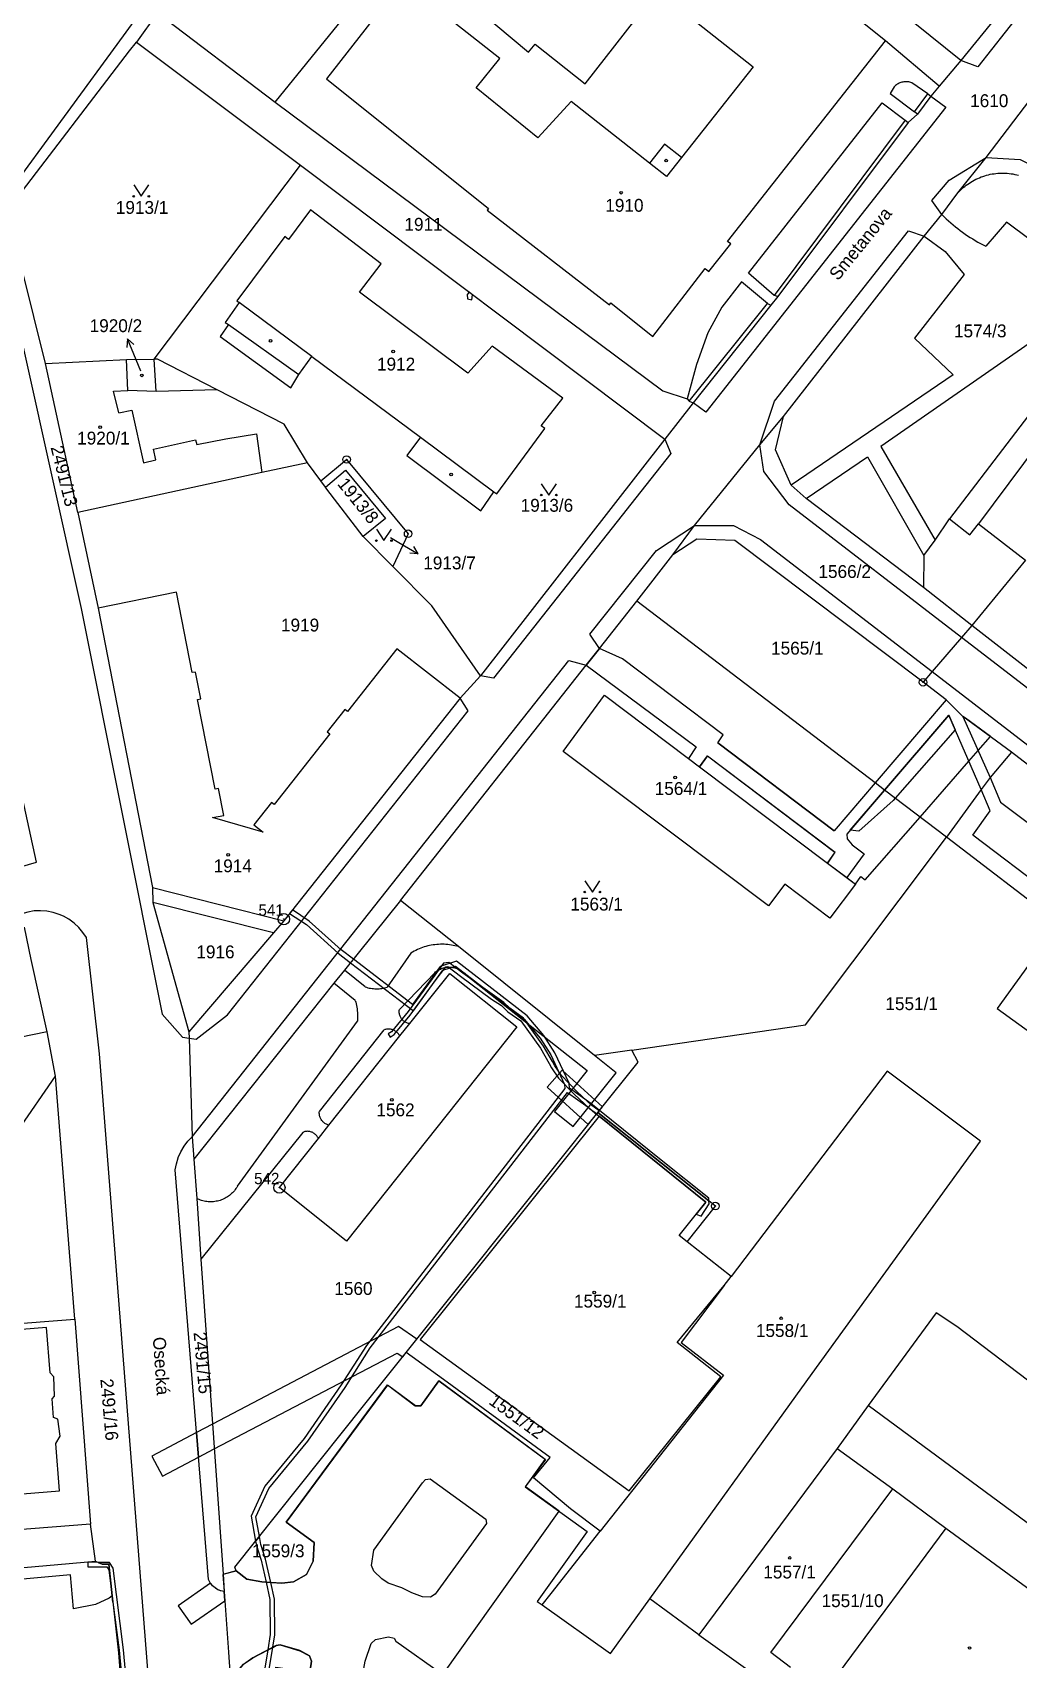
# Model space of a CAD drawing. Extents: x -784124 to -780570, y -980818 to -976926.
# Drawn here: x -782295.1 to -782164.6, y -978999.4 to -978784.2 of the extents above; entities that cross this region are included whole.
import ezdxf
from ezdxf.enums import TextEntityAlignment as Align

# ---------------------------------------------------------------- set-up
doc = ezdxf.new("R2010")
doc.units = 0
doc.header["$LTSCALE"] = 3.138375
doc.header["$MEASUREMENT"] = 0
doc.linetypes.add('0_051C', pattern=[0])
for name, color, linetype in [('1', 7, 'CONTINUOUS'), ('1008', 1, 'CONTINUOUS'), ('101', 1, 'CONTINUOUS'), ('1016', 1, 'CONTINUOUS'), ('1029', 1, 'CONTINUOUS'), ('105', 1, 'CONTINUOUS'), ('18', 1, 'CONTINUOUS'), ('21800', 1, 'CONTINUOUS'), ('21900', 1, 'CONTINUOUS'), ('21999', 1, 'CONTINUOUS'), ('23700', 1, 'CONTINUOUS'), ('314', 1, 'CONTINUOUS'), ('402', 1, 'CONTINUOUS'), ('404', 1, 'CONTINUOUS')]:
    doc.layers.add(name, color=color, linetype=linetype)

# ---------------------------------------------------------------- blocks, each defined once
blk = doc.blocks.new('4_02$0')
at = {"layer": '404', "color": 255, "linetype": 'Continuous'}
blk.add_circle((-0.01, 0), 0.175, dxfattribs=at)
blk = doc.blocks.new('1029$1')
at = {"layer": '1029', "color": 6, "linetype": 'Continuous'}
for p, q in [((0, 3), (-0.5, 2)), ((0, 0), (0, 3)), ((0, 3), (0.5, 2))]:
    blk.add_line(p, q, dxfattribs=at)
blk = doc.blocks.new('3_14$2')
at = {"layer": '314', "color": 255, "linetype": 'Continuous'}
blk.add_lwpolyline([(-1, 1.5), (0, 0), (1, 1.5)], dxfattribs=at)
for centre in [(-1, 0), (1, 0)]:
    blk.add_circle(centre, 0.1, dxfattribs=at)
blk = doc.blocks.new('$13')
at = {"layer": '1', "color": 254, "linetype": 'Continuous'}
for points in [[(11.21, -5.36), (22.25, 10.1), (17.77, 13.32), (20.41, 16.94), (6.32, 27.36), (3.92, 24.05), (3.21, 24.02), (-0.46, 26.79), (-13.88, 8.63), (-10.19, 5.94), (-10.32, 3.48), (-11.21, 1.73), (-12.91, 0.74), (-14.46, 0.59), (-15.93, 0.67), (-16.55, 0.71), (-17.12, 0.74), (-19.09, 1.11), (-20.52, 2.23), (-22.25, 1.75), (-22.09, -0.54), (-21.52, -8.54), (-21.34, -11.16), (-21.23, -12.47), (-20.88, -11.66), (-19.53, -10.15), (-18.3, -9.29), (-16.34, -8.26), (-15.66, -7.91), (-15.21, -7.67), (-14.67, -7.56), (-12.1, -8.35), (-10.8, -9.04), (-10.52, -9.72), (-10.71, -10.94), (-11.43, -18.89), (-1.16, -26.41), (0.15, -27.36), (4.32, -22.04), (-3.3, -16.64), (-3.9, -16.27), (-4.28, -15.63), (-4.33, -14.61), (-3.44, -9.72), (-2.63, -7.38), (-2.06, -6.88), (-0.33, -6.5), (0.4, -6.71), (0.62, -7.07), (6.84, -11.49), (11.21, -5.36)], [(4.56, 14.31), (5.16, 14.39), (12.53, 9.06), (12.64, 8.46), (12.29, 7.97), (5.82, -0.88), (5.22, -1.25), (4.16, -1.22), (2.73, -0.71), (1.42, -0.03), (-0.41, 0.58), (-1.21, 1.17), (-2.29, 2.18), (-2.58, 2.94), (-2.29, 4.96), (4.17, 13.85), (4.56, 14.31)]]:
    blk.add_lwpolyline(points, close=True, dxfattribs=at)
blk = doc.blocks.new('$16')
at = {"layer": '1', "color": 254, "linetype": 'Continuous'}
for points in [[(20.91, 8.8), (11.51, -2.2), (6.08, -8.56), (-9.33, 3.1), (-8.63, 4.18), (-21.96, 14.22), (-25, 15.58), (-26.75, 13.36), (-12.19, 2.58), (-13.22, 1.05), (-11.76, -0.09), (-10.69, 1.37), (6.18, -11.36), (5.19, -12.82), (8.89, -15.58), (9.62, -14.6), (10.18, -15.03), (17.44, -6.72), (23.91, 0.66), (25.14, 2.08), (26.75, 3.92), (23.44, 6.36), (23.12, 6.6), (20.91, 8.8)], [(8.18, -8.47), (12.74, -3.14), (21.23, 6.78), (22.09, 4.82), (14.14, -4.21), (13.88, -4.51), (9.35, -8.58), (8.18, -8.47)]]:
    blk.add_lwpolyline(points, close=True, dxfattribs=at)
blk = doc.blocks.new('1_01$18')
at = {"layer": '101', "color": 3, "linetype": 'Continuous'}
for radius in [0.75, 0.03]:
    blk.add_circle((0, 0), radius, dxfattribs=at)
blk = doc.blocks.new('1_05$19')
at = {"layer": '105', "color": 3, "linetype": 'Continuous'}
for radius in [0.5, 0.0303]:
    blk.add_circle((0, 0), radius, dxfattribs=at)

msp = doc.modelspace()

# ---------------------------------------------------------------- linework, layer by layer
at = {"layer": '1029', "color": 255, "linetype": 'Continuous'}
for p, q in [((-782280.77, -978828.96), (-782281.39, -978827.46)), ((-782247.75, -978850.97), (-782246.66, -978851.6))]:
    msp.add_line(p, q, dxfattribs=at)
at = {"layer": '21800', "color": 255, "linetype": 'Continuous'}
for p, q in [((-782127.73, -978735.12), (-782170.02, -978788.68)), ((-782182.24, -978785.26), (-782196.72, -978773.69)), ((-782233.26, -978787.58), (-782244.98, -978778.37)), ((-782283.07, -978784.62), (-782280.05, -978780.4)), ((-782249.24, -978781.37), (-782256.22, -978790.28)), ((-782207.87, -978782.3), (-782199.75, -978788.7)), ((-782298.72, -978805.95), (-782283.07, -978784.62)), ((-782203.12, -978811.79), (-782182.24, -978785.26)), ((-782175.13, -978791.25), (-782182.24, -978785.26)), ((-782236.42, -978791.49), (-782233.26, -978787.58)), ((-782199.75, -978788.7), (-782209.22, -978800.69)), ((-782170.02, -978788.68), (-782172.25, -978787.85)), ((-782256.22, -978790.28), (-782234.78, -978807.42)), ((-782228.25, -978798.09), (-782236.42, -978791.49)), ((-782181.09, -978791.33), (-782181.6, -978792.24)), ((-782176.63, -978792.27), (-782178.75, -978790.8)), ((-782223.83, -978793.27), (-782228.25, -978798.09)), ((-782213.47, -978801.45), (-782223.83, -978793.27)), ((-782174.23, -978794.04), (-782206.01, -978834.36)), ((-782200.38, -978816), (-782182.66, -978793.47)), ((-782182.66, -978793.47), (-782179.61, -978795.76)), ((-782181.6, -978792.24), (-782178.38, -978794.66)), ((-782178.38, -978794.66), (-782176.63, -978792.27)), ((-782176.63, -978792.27), (-782176.23, -978792.57)), ((-782176.23, -978792.57), (-782174.23, -978794.04)), ((-782179.61, -978795.76), (-782196.97, -978818.93)), ((-782179.61, -978795.76), (-782179.21, -978796.06)), ((-782177.99, -978794.97), (-782178.38, -978794.66)), ((-782211.47, -978798.92), (-782213.47, -978801.45)), ((-782209.22, -978800.69), (-782211.47, -978798.92)), ((-782211.22, -978803.22), (-782213.47, -978801.45)), ((-782209.22, -978800.69), (-782211.22, -978803.22)), ((-782173.79, -978803.7), (-782168.89, -978800.69)), ((-782176.08, -978806.37), (-782173.79, -978803.7)), ((-782174.76, -978808.24), (-782176.08, -978806.37)), ((-782234.78, -978807.42), (-782234.97, -978807.66)), ((-782234.97, -978807.66), (-782218.75, -978820.17)), ((-782196.93, -978832.93), (-782179.2, -978810.41)), ((-782179.2, -978810.41), (-782177.11, -978811.11)), ((-782177.11, -978811.11), (-782174.34, -978813.11)), ((-782166.23, -978809.25), (-782168.93, -978812.44)), ((-782155.77, -978817.08), (-782166.23, -978809.25)), ((-782205.63, -978815.78), (-782202.69, -978812.11)), ((-782202.69, -978812.11), (-782203.12, -978811.79)), ((-782174.34, -978813.11), (-782171.82, -978816.16)), ((-782213.02, -978824.37), (-782206.11, -978815.36)), ((-782206.11, -978815.36), (-782205.63, -978815.78)), ((-782201.3, -978817.16), (-782203.9, -978820.49)), ((-782197.85, -978820.01), (-782201.3, -978817.16)), ((-782196.97, -978818.93), (-782200.38, -978816)), ((-782171.82, -978816.16), (-782178.4, -978824.61)), ((-782258.15, -978827.03), (-782267.79, -978819.88)), ((-782218.75, -978820.17), (-782218.56, -978819.93)), ((-782218.56, -978819.93), (-782213.02, -978824.37)), ((-782196.48, -978819.06), (-782196.97, -978818.93)), ((-782208.23, -978832.92), (-782197.85, -978820.01)), ((-782203.9, -978820.49), (-782205.76, -978823.88)), ((-782197.85, -978820.01), (-782197.4, -978820.23)), ((-782149.41, -978821.66), (-782169.91, -978849.13)), ((-782269.2, -978822.79), (-782259.89, -978829.38)), ((-782205.76, -978823.88), (-782207.24, -978828.07)), ((-782161.64, -978824.19), (-782182.84, -978838.94)), ((-782178.4, -978824.61), (-782173.26, -978829.42)), ((-782278.78, -978831.65), (-782279.03, -978827.38)), ((-782207.24, -978828.07), (-782208.49, -978832.62)), ((-782173.26, -978829.42), (-782194.7, -978844.04)), ((-782284.39, -978831.59), (-782282.49, -978831.5)), ((-782283.72, -978834.47), (-782284.39, -978831.59)), ((-782283.72, -978834.47), (-782281.97, -978834.1)), ((-782281.97, -978834.1), (-782280.43, -978841.06)), ((-782206.01, -978834.36), (-782207.7, -978833.13)), ((-782198.85, -978838.68), (-782196.93, -978832.93)), ((-782279.12, -978839.28), (-782273.54, -978838.02)), ((-782278.8, -978840.7), (-782279.12, -978839.28)), ((-782273.54, -978838.02), (-782273.4, -978838.67)), ((-782273.4, -978838.67), (-782269.55, -978837.9)), ((-782269.55, -978837.9), (-782265.48, -978837.23)), ((-782265.48, -978837.23), (-782264.76, -978842.38)), ((-782243.77, -978837.69), (-782234.06, -978844.9)), ((-782211.44, -978837.95), (-782210.63, -978839.85)), ((-782198.34, -978842.21), (-782198.85, -978838.68)), ((-782182.84, -978838.94), (-782175.66, -978851.32)), ((-782280.43, -978841.06), (-782278.8, -978840.7)), ((-782210.63, -978839.85), (-782234.09, -978869.57)), ((-782192.71, -978845.79), (-782184.62, -978840.3)), ((-782184.62, -978840.3), (-782177.14, -978853.34)), ((-782194.99, -978846.63), (-782198.34, -978842.21)), ((-782172.17, -978864.2), (-782194.99, -978846.63)), ((-782212.54, -978852.67), (-782207.49, -978849.35)), ((-782207.49, -978849.35), (-782202.33, -978849.39)), ((-782202.33, -978849.39), (-782198.76, -978851.22)), ((-782175.66, -978851.32), (-782173.74, -978848.49)), ((-782198.76, -978851.22), (-782176.05, -978868.7)), ((-782177.14, -978853.34), (-782175.66, -978851.32)), ((-782221.38, -978863.76), (-782212.54, -978852.67)), ((-782177.14, -978853.34), (-782177.21, -978857.56)), ((-782220.09, -978865.64), (-782221.38, -978863.76)), ((-782061.43, -978949.45), (-782172.17, -978864.2)), ((-782273.98, -978930.23), (-782224.15, -978867.23)), ((-782224.15, -978867.23), (-782221.85, -978867.86)), ((-782217.05, -978867), (-782220.09, -978865.64)), ((-782203.73, -978877.04), (-782217.05, -978867)), ((-782234.09, -978869.57), (-782235.82, -978869.27)), ((-782221.85, -978867.86), (-782207.28, -978878.64)), ((-782176.05, -978868.7), (-782060.72, -978957.48)), ((-782237.45, -978873.87), (-782238.52, -978872.21)), ((-782174.19, -978872.42), (-782183.59, -978883.42)), ((-782269.34, -978914.1), (-782237.45, -978873.87)), ((-782173.86, -978874.44), (-782182.35, -978884.36)), ((-782169.57, -978884.28), (-782173.86, -978874.44)), ((-782171.97, -978874.62), (-782168.37, -978882.7)), ((-782204.42, -978878.12), (-782203.73, -978877.04)), ((-782207.28, -978878.64), (-782208.32, -978880.17)), ((-782205.78, -978879.85), (-782206.85, -978881.31)), ((-782205.78, -978879.85), (-782188.91, -978892.58)), ((-782204.42, -978878.12), (-782189.02, -978889.78)), ((-782183.59, -978883.42), (-782189.02, -978889.78)), ((-782182.35, -978884.36), (-782187.36, -978890.21)), ((-782168.39, -978887.1), (-782169.57, -978884.28)), ((-782168.37, -978882.7), (-782166.99, -978885.98)), ((-782166.99, -978885.98), (-782156.97, -978893.5)), ((-782170.65, -978890.31), (-782168.39, -978887.1)), ((-782187.36, -978890.21), (-782187.31, -978890.8)), ((-782187.31, -978890.8), (-782186.63, -978891.6)), ((-782160.66, -978897.91), (-782170.65, -978890.31)), ((-782189.9, -978894.04), (-782188.91, -978892.58)), ((-782185.05, -978892.81), (-782187.35, -978895.94)), ((-782186.63, -978891.6), (-782185.05, -978892.81)), ((-782263.23, -978903.27), (-782279.2, -978899.24)), ((-782245.05, -978905.92), (-782248.17, -978910.43)), ((-782251.09, -978910.4), (-782253.82, -978908.21)), ((-782252.41, -978912.18), (-782255.26, -978909.91)), ((-782246.57, -978913.41), (-782241.89, -978908.52)), ((-782237.85, -978908.7), (-782221.7, -978921.48)), ((-782273.48, -978917.33), (-782269.34, -978914.1)), ((-782293.2, -978916.35), (-782296.85, -978917.1)), ((-782268.01, -978936.78), (-782252.12, -978914.95)), ((-782257.16, -978926.88), (-782248.6, -978916.09)), ((-782274.41, -978917.19), (-782273.48, -978917.33)), ((-782217.87, -978921.76), (-782220.73, -978919.47)), ((-782221.7, -978921.48), (-782226.03, -978926.9)), ((-782223.55, -978928.88), (-782217.87, -978921.76)), ((-782226.03, -978926.9), (-782223.55, -978928.88)), ((-782259.37, -978929.64), (-782272.84, -978946.41))]:
    msp.add_line(p, q, dxfattribs=at)
for points in [[(-782178.75, -978790.8), (-782178.877, -978790.761), (-782179.006, -978790.729), (-782179.137, -978790.704), (-782179.269, -978790.688), (-782179.401, -978790.679), (-782179.534, -978790.677), (-782179.667, -978790.684), (-782179.799, -978790.698), (-782179.93, -978790.72), (-782180.06, -978790.749), (-782180.187, -978790.786), (-782180.313, -978790.83), (-782180.435, -978790.882), (-782180.555, -978790.94), (-782180.67, -978791.005), (-782180.782, -978791.077), (-782180.89, -978791.155), (-782180.992, -978791.24), (-782181.09, -978791.33)], [(-782172.65, -978805.38), (-782172.478, -978805.196), (-782172.301, -978805.018), (-782172.118, -978804.845), (-782171.93, -978804.678), (-782171.737, -978804.517), (-782171.538, -978804.363), (-782171.335, -978804.214), (-782171.127, -978804.072), (-782170.915, -978803.937), (-782170.699, -978803.809), (-782170.479, -978803.687), (-782170.255, -978803.573), (-782170.027, -978803.465), (-782169.797, -978803.365), (-782169.563, -978803.272), (-782169.326, -978803.187), (-782169.087, -978803.109), (-782168.846, -978803.038), (-782168.602, -978802.975), (-782168.357, -978802.92), (-782168.109, -978802.873), (-782167.861, -978802.834), (-782167.611, -978802.802), (-782167.361, -978802.778), (-782167.11, -978802.763), (-782166.859, -978802.755), (-782166.607, -978802.755), (-782166.356, -978802.763), (-782166.105, -978802.779), (-782165.854, -978802.803), (-782165.605, -978802.834), (-782165.356, -978802.874), (-782165.109, -978802.921), (-782164.864, -978802.976), (-782164.62, -978803.039)], [(-782174.76, -978808.24), (-782174.475, -978808.522), (-782174.186, -978808.8), (-782173.891, -978809.071), (-782173.591, -978809.338), (-782173.286, -978809.598), (-782172.976, -978809.853), (-782172.662, -978810.103), (-782172.344, -978810.346), (-782172.02, -978810.583), (-782171.693, -978810.815), (-782171.361, -978811.04), (-782171.025, -978811.259), (-782170.685, -978811.472), (-782170.341, -978811.679), (-782169.994, -978811.879), (-782169.643, -978812.072), (-782169.288, -978812.259), (-782168.93, -978812.44)], [(-782238.74, -978905.08), (-782238.974, -978905.015), (-782239.21, -978904.958), (-782239.447, -978904.908), (-782239.686, -978904.866), (-782239.927, -978904.831), (-782240.168, -978904.803), (-782240.41, -978904.782), (-782240.652, -978904.77), (-782240.895, -978904.764), (-782241.137, -978904.766), (-782241.38, -978904.776), (-782241.622, -978904.793), (-782241.863, -978904.818), (-782242.104, -978904.85), (-782242.343, -978904.889), (-782242.582, -978904.936), (-782242.818, -978904.99), (-782243.053, -978905.052), (-782243.286, -978905.12), (-782243.516, -978905.196), (-782243.745, -978905.279), (-782243.97, -978905.369), (-782244.193, -978905.466), (-782244.412, -978905.569), (-782244.628, -978905.68), (-782244.841, -978905.797), (-782245.05, -978905.92)], [(-782241.89, -978908.52), (-782241.776, -978908.425), (-782241.656, -978908.336), (-782241.533, -978908.253), (-782241.405, -978908.176), (-782241.274, -978908.106), (-782241.139, -978908.043), (-782241.001, -978907.987), (-782240.861, -978907.938), (-782240.718, -978907.896), (-782240.573, -978907.861), (-782240.427, -978907.834), (-782240.28, -978907.814), (-782240.131, -978907.802), (-782239.983, -978907.797), (-782239.834, -978907.8), (-782239.685, -978907.81), (-782239.538, -978907.828), (-782239.391, -978907.854), (-782239.246, -978907.886), (-782239.103, -978907.927), (-782238.962, -978907.974), (-782238.823, -978908.029), (-782238.688, -978908.09), (-782238.555, -978908.158), (-782238.427, -978908.233), (-782238.302, -978908.315), (-782238.182, -978908.402), (-782238.066, -978908.496), (-782237.956, -978908.595), (-782237.85, -978908.7)], [(-782252.41, -978912.18), (-782252.349, -978912.405), (-782252.294, -978912.632), (-782252.246, -978912.86), (-782252.205, -978913.09), (-782252.17, -978913.321), (-782252.142, -978913.552), (-782252.122, -978913.785), (-782252.108, -978914.017), (-782252.1, -978914.251), (-782252.1, -978914.484), (-782252.107, -978914.717), (-782252.12, -978914.95)], [(-782251.09, -978910.4), (-782250.913, -978910.457), (-782250.734, -978910.506), (-782250.554, -978910.549), (-782250.371, -978910.584), (-782250.188, -978910.611), (-782250.003, -978910.632), (-782249.818, -978910.645), (-782249.632, -978910.651), (-782249.447, -978910.649), (-782249.261, -978910.639), (-782249.076, -978910.623), (-782248.892, -978910.599), (-782248.709, -978910.568), (-782248.528, -978910.529), (-782248.348, -978910.483), (-782248.17, -978910.43)], [(-782245.17, -978915.26), (-782245.278, -978915.246), (-782245.384, -978915.224), (-782245.489, -978915.195), (-782245.591, -978915.159), (-782245.691, -978915.116), (-782245.787, -978915.066), (-782245.88, -978915.01), (-782245.969, -978914.948), (-782246.053, -978914.879), (-782246.132, -978914.805), (-782246.207, -978914.726), (-782246.275, -978914.641), (-782246.337, -978914.553), (-782246.394, -978914.46), (-782246.443, -978914.363), (-782246.486, -978914.264), (-782246.522, -978914.161), (-782246.551, -978914.057), (-782246.573, -978913.95), (-782246.587, -978913.843), (-782246.594, -978913.734), (-782246.594, -978913.626), (-782246.585, -978913.517), (-782246.57, -978913.41)], [(-782246.53, -978916.89), (-782246.582, -978916.792), (-782246.641, -978916.699), (-782246.706, -978916.609), (-782246.777, -978916.524), (-782246.854, -978916.444), (-782246.936, -978916.369), (-782247.022, -978916.3), (-782247.114, -978916.237), (-782247.209, -978916.181), (-782247.307, -978916.131), (-782247.409, -978916.087), (-782247.514, -978916.051), (-782247.621, -978916.021), (-782247.729, -978915.999), (-782247.839, -978915.985), (-782247.95, -978915.978), (-782248.06, -978915.978), (-782248.171, -978915.986), (-782248.28, -978916.001), (-782248.389, -978916.023), (-782248.496, -978916.053), (-782248.6, -978916.09)], [(-782255.92, -978928.69), (-782256.028, -978928.656), (-782256.134, -978928.615), (-782256.237, -978928.567), (-782256.336, -978928.512), (-782256.432, -978928.451), (-782256.523, -978928.383), (-782256.609, -978928.31), (-782256.691, -978928.231), (-782256.767, -978928.147), (-782256.837, -978928.057), (-782256.901, -978927.964), (-782256.959, -978927.866), (-782257.01, -978927.765), (-782257.054, -978927.66), (-782257.092, -978927.553), (-782257.122, -978927.444), (-782257.144, -978927.332), (-782257.16, -978927.22), (-782257.167, -978927.107), (-782257.167, -978926.993), (-782257.16, -978926.88)], [(-782257.29, -978930.46), (-782257.336, -978930.362), (-782257.389, -978930.268), (-782257.447, -978930.177), (-782257.512, -978930.091), (-782257.583, -978930.009), (-782257.66, -978929.932), (-782257.741, -978929.861), (-782257.827, -978929.796), (-782257.917, -978929.736), (-782258.011, -978929.683), (-782258.109, -978929.637), (-782258.21, -978929.597), (-782258.313, -978929.564), (-782258.418, -978929.539), (-782258.524, -978929.521), (-782258.632, -978929.51), (-782258.74, -978929.506), (-782258.848, -978929.51), (-782258.955, -978929.522), (-782259.062, -978929.541), (-782259.167, -978929.567), (-782259.27, -978929.6), (-782259.37, -978929.64)], [(-782268.01, -978936.78), (-782268.101, -978936.932), (-782268.199, -978937.08), (-782268.303, -978937.223), (-782268.414, -978937.362), (-782268.53, -978937.496), (-782268.652, -978937.625), (-782268.78, -978937.748), (-782268.912, -978937.866), (-782269.05, -978937.977), (-782269.193, -978938.083), (-782269.34, -978938.182), (-782269.491, -978938.275), (-782269.646, -978938.361), (-782269.805, -978938.44), (-782269.967, -978938.512), (-782270.132, -978938.577), (-782270.299, -978938.635), (-782270.469, -978938.686), (-782270.641, -978938.729), (-782270.815, -978938.764), (-782270.99, -978938.792), (-782271.166, -978938.812), (-782271.343, -978938.825), (-782271.521, -978938.829), (-782271.698, -978938.826), (-782271.875, -978938.816), (-782272.051, -978938.797), (-782272.227, -978938.771), (-782272.401, -978938.738), (-782272.573, -978938.696), (-782272.744, -978938.648), (-782272.912, -978938.591), (-782273.078, -978938.528), (-782273.241, -978938.458), (-782273.4, -978938.38)]]:
    msp.add_lwpolyline(points, dxfattribs=at)
at = {"layer": '21900', "color": 3, "linetype": 'Continuous'}
for p, q in [((-782172.25, -978787.85), (-782199.24, -978766.13)), ((-782159.57, -978772.3), (-782172.25, -978787.85)), ((-782278.57, -978781.55), (-782281.38, -978785.43)), ((-782278.57, -978781.55), (-782263.02, -978793.36)), ((-782282.27, -978786.59), (-782281.38, -978785.43)), ((-782168.89, -978800.69), (-782162.4, -978792.2)), ((-782279.03, -978827.38), (-782259.67, -978801.73)), ((-782293.43, -978827.93), (-782282.69, -978827.42)), ((-782289.14, -978847.64), (-782293.43, -978827.93)), ((-782282.69, -978827.42), (-782279.03, -978827.38)), ((-782207.7, -978833.13), (-782211.44, -978837.95)), ((-782211.44, -978837.95), (-782235.82, -978869.27)), ((-782256.97, -978843.48), (-782258.74, -978841.09)), ((-782256.37, -978844.28), (-782256.97, -978843.48)), ((-782289.14, -978847.64), (-782286.43, -978860.3)), ((-782247.43, -978854.8), (-782251.38, -978850.81)), ((-782215.15, -978859.36), (-782210.38, -978853.26)), ((-782242.29, -978859.99), (-782247.43, -978854.8)), ((-782286.43, -978860.3), (-782279.24, -978897.26)), ((-782235.82, -978869.27), (-782242.29, -978859.99)), ((-782220.09, -978865.64), (-782215.15, -978859.36)), ((-782221.85, -978867.86), (-782220.09, -978865.64)), ((-782246.4, -978898.96), (-782221.85, -978867.86)), ((-782235.82, -978869.27), (-782238.52, -978872.21)), ((-782238.52, -978872.21), (-782261.87, -978901.67)), ((-782279.24, -978897.26), (-782261.87, -978901.67)), ((-782274.44, -978916.35), (-782274.41, -978917.19)), ((-782274.41, -978917.19), (-782273.98, -978930.23)), ((-782214.96, -978920.35), (-782215.78, -978918.75)), ((-782220.29, -978927.02), (-782214.96, -978920.35)), ((-782289.54, -978954.34), (-782292.08, -978922.22)), ((-782273.98, -978930.23), (-782273.77, -978933.2)), ((-782271.85, -978988.8), (-782276.23, -978934.62)), ((-782196.53, -978940.65), (-782202.66, -978948.72)), ((-782202.66, -978948.72), (-782208.48, -978944.12)), ((-782203.57, -978949.92), (-782202.66, -978948.72)), ((-782289.54, -978954.34), (-782287.45, -978981.48)), ((-782251.3, -978965.83), (-782245.66, -978958.77)), ((-782184.53, -978965.78), (-782188.61, -978971.44)), ((-782132.22, -979004.39), (-782184.53, -978965.78)), ((-782188.61, -978971.44), (-782206.94, -978996.11)), ((-782188.61, -978971.44), (-782181.27, -978976.8)), ((-782181.27, -978976.8), (-782174.24, -978981.98)), ((-782286.81, -978986.35), (-782287.45, -978981.48)), ((-782174.24, -978981.98), (-782188.48, -979001.2)), ((-782174.24, -978981.98), (-782151.91, -978998.39)), ((-782322.75, -978989.61), (-782286.81, -978986.35)), ((-782269.91, -978988.1), (-782268.19, -978987.62)), ((-782268.19, -978987.62), (-782266.75, -978988.74)), ((-782269.91, -978988.1), (-782269.75, -978990.39)), ((-782284.57, -978990.97), (-782284.97, -978991.27)), ((-782206.94, -978996.11), (-782213.41, -978991.35))]:
    msp.add_line(p, q, dxfattribs=at)
for points in [[(-782263.02, -978793.36), (-782246.26, -978772.7), (-782229.47, -978786.76), (-782228.58, -978785.72), (-782222, -978790.96), (-782204.86, -978768.99), (-782201.63, -978764.34), (-782199.24, -978766.13)], [(-782298.07, -978808.07), (-782297.58, -978806.6), (-782282.27, -978786.59)], [(-782172.25, -978787.85), (-782175.13, -978791.25), (-782176.23, -978792.57), (-782177.99, -978794.97), (-782179.21, -978796.06), (-782196.48, -978819.06), (-782197.4, -978820.23), (-782207.7, -978833.13)], [(-782263.02, -978793.36), (-782211.71, -978831.56), (-782208.49, -978832.62), (-782208.23, -978832.92), (-782207.7, -978833.13)], [(-782195.72, -978834.96), (-782177.11, -978811.11), (-782174.76, -978808.24), (-782172.65, -978805.38), (-782168.89, -978800.69)], [(-782168.89, -978800.69), (-782164.4, -978800.95), (-782160.22, -978803.03), (-782144.28, -978815.09)], [(-782298.72, -978805.95), (-782299.69, -978807.6), (-782300, -978809.71), (-782288.68, -978860.37), (-782277.95, -978914), (-782275.26, -978917.07), (-782274.41, -978917.19)], [(-782293.43, -978827.93), (-782297.98, -978809.49), (-782298.07, -978808.07)], [(-782235.78, -978847.44), (-782234.06, -978844.9), (-782233.68, -978845.18), (-782227.31, -978836.55), (-782227.8, -978836.2), (-782224.94, -978832.55), (-782234.31, -978825.66), (-782237.5, -978829.24), (-782251.86, -978818.52), (-782248.97, -978814.74), (-782258.32, -978807.6), (-782261.25, -978811.52), (-782261.74, -978811.16), (-782268.09, -978819.65), (-782267.79, -978819.88), (-782269.63, -978822.5), (-782269.2, -978822.79), (-782270.27, -978824.38), (-782260.94, -978831.15), (-782259.89, -978829.38), (-782258.15, -978827.03), (-782243.77, -978837.69), (-782245.6, -978840.13), (-782235.78, -978847.44)], [(-782297.77, -978894.83), (-782294.62, -978893.92), (-782304.69, -978847.76), (-782314.17, -978809.32), (-782318.16, -978810.09)], [(-782144.28, -978815.09), (-782145.56, -978816.86), (-782147.82, -978815.14), (-782154.73, -978823.6), (-782156.57, -978822.12), (-782159.36, -978825.71), (-782157.41, -978827.16), (-782173.74, -978848.49), (-782171.08, -978850.6), (-782169.91, -978849.13), (-782163.69, -978853.94)], [(-782270.67, -978831.42), (-782278.78, -978831.65), (-782282.49, -978831.5), (-782282.69, -978827.42)], [(-782270.67, -978831.42), (-782278.59, -978827.35), (-782279.03, -978827.38)], [(-782258.74, -978841.09), (-782261.81, -978835.98), (-782270.67, -978831.42)], [(-782210.38, -978853.26), (-782207.49, -978849.35), (-782198.85, -978838.68), (-782195.72, -978834.96)], [(-782170.78, -978862.58), (-782177.21, -978857.56), (-782192.71, -978845.79), (-782194.7, -978844.04), (-782196.8, -978839.38), (-782195.72, -978834.96)], [(-782258.74, -978841.09), (-782264.76, -978842.38), (-782289.14, -978847.64)], [(-782256.97, -978843.48), (-782253.55, -978840.64), (-782245.41, -978850.46), (-782247.43, -978854.8)], [(-782256.37, -978844.28), (-782253.68, -978842.05), (-782248.39, -978848.43), (-782251.38, -978850.81)], [(-782251.38, -978850.81), (-782256.15, -978844.58), (-782256.37, -978844.28)], [(-782177.26, -978870.11), (-782202.15, -978851.36), (-782207.22, -978851.2), (-782210.38, -978853.26)], [(-782238.52, -978872.21), (-782246.91, -978865.68), (-782253.45, -978873.97), (-782253.8, -978873.7), (-782256.13, -978876.65), (-782255.78, -978876.93), (-782263.14, -978886.29), (-782263.5, -978886.01), (-782265.83, -978888.97), (-782264.62, -978889.93), (-782271.32, -978888.01), (-782269.81, -978887.71), (-782270.51, -978884.16), (-782270.95, -978884.25), (-782273.29, -978872.38), (-782272.85, -978872.3), (-782273.54, -978868.76), (-782273.99, -978868.82), (-782276.08, -978858.2), (-782286.43, -978860.3)], [(-782174.15, -978890.61), (-782182.35, -978884.36), (-782183.59, -978883.42), (-782215.15, -978859.36)], [(-782053.47, -978947.57), (-782055.75, -978948.55), (-782058.23, -978948.34), (-782060.2, -978947.6), (-782084.72, -978928.82), (-782087.29, -978926.9), (-782098.89, -978918.01), (-782101.28, -978916.1), (-782113.17, -978906.89), (-782116.07, -978904.79), (-782127.39, -978895.98), (-782130.16, -978893.83), (-782141.87, -978884.87), (-782144.76, -978882.62), (-782156.29, -978873.68), (-782159.27, -978871.56), (-782170.78, -978862.58)], [(-782165.56, -978879.35), (-782171.97, -978874.62), (-782174.19, -978872.42), (-782177.26, -978870.11)], [(-782186.2, -978896.8), (-782189.59, -978901.31), (-782195.55, -978896.82), (-782197.71, -978899.69), (-782224.87, -978879.28), (-782219.41, -978871.83), (-782208.32, -978880.17)], [(-782208.32, -978880.17), (-782206.85, -978881.31), (-782189.9, -978894.04), (-782187.35, -978895.94), (-782186.2, -978896.8)], [(-782165.56, -978879.35), (-782168.37, -978882.7), (-782169.57, -978884.28), (-782174.15, -978890.61)], [(-782107.67, -978923.83), (-782113.46, -978919.41), (-782125.88, -978909.9), (-782130.64, -978906.25), (-782136.14, -978901.93), (-782144.68, -978897.16), (-782144.59, -978895.51), (-782165.56, -978879.35)], [(-782215.78, -978918.75), (-782192.82, -978915.43), (-782174.15, -978890.61)], [(-782160.08, -978903.07), (-782159.28, -978901.96), (-782174.15, -978890.61)], [(-782279.24, -978897.26), (-782279.2, -978899.24), (-782274.44, -978916.35)], [(-782246.4, -978898.96), (-782253.82, -978908.21), (-782255.26, -978909.91), (-782273.77, -978933.2)], [(-782215.78, -978918.75), (-782220.73, -978919.47), (-782238.74, -978905.08), (-782246.4, -978898.96)], [(-782288, -978903.89), (-782288.465, -978903.185), (-782289.01, -978902.54), (-782289.627, -978901.963), (-782290.308, -978901.464), (-782291.043, -978901.049), (-782291.587, -978900.811), (-782292.39, -978900.551), (-782293.219, -978900.388), (-782294.061, -978900.325), (-782294.905, -978900.361), (-782295.738, -978900.497), (-782296.55, -978900.73)], [(-782261.87, -978901.67), (-782263.23, -978903.27), (-782274.44, -978916.35)], [(-782292.08, -978922.22), (-782293.2, -978916.35), (-782295.29, -978906.76), (-782296.18, -978902.49)], [(-782263.11, -979224.17), (-782262.64, -979219.9), (-782286.26, -978919.26), (-782288, -978903.89)], [(-782160.08, -978903.07), (-782167.45, -978913.26), (-782158.05, -978920.06), (-782150.96, -978910.33)], [(-782231.01, -978915.69), (-782253.57, -978944.02), (-782262.45, -978936.95), (-782257.29, -978930.46), (-782255.92, -978928.69), (-782246.53, -978916.89), (-782245.17, -978915.26), (-782239.89, -978908.62), (-782231.01, -978915.69)], [(-782305.94, -978944.27), (-782301.73, -978937.57), (-782297.05, -978929.43), (-782292.08, -978922.22)], [(-782169.65, -978930.8), (-782182.01, -978921.55), (-782196.53, -978940.65)], [(-782245.66, -978958.77), (-782224.1, -978931.8), (-782220.29, -978927.02)], [(-782208.48, -978944.12), (-782209.53, -978943.28), (-782206, -978938.86), (-782220.12, -978927.52), (-782243.82, -978957.04), (-782216.17, -978977.06), (-782204.01, -978961.96), (-782209.79, -978957.43), (-782203.57, -978949.92)], [(-782208.48, -978944.12), (-782204.74, -978939.39), (-782220.29, -978927.02)], [(-782276.23, -978934.62), (-782276.086, -978933.797), (-782275.846, -978932.996), (-782275.837, -978932.974), (-782275.5, -978932.209), (-782275.073, -978931.49), (-782274.564, -978930.828), (-782273.98, -978930.23)], [(-782213.41, -978991.35), (-782191.92, -978961.53), (-782169.65, -978930.8)], [(-782273.77, -978933.2), (-782273.4, -978938.38), (-782272.84, -978946.41), (-782269.91, -978988.1)], [(-782203.57, -978949.92), (-782209.29, -978957.44), (-782203.69, -978961.77), (-782212.18, -978972.53), (-782220, -978982.4)], [(-782287.45, -978981.48), (-782310.63, -978983.26), (-782312.33, -978961.13), (-782309.18, -978960.89), (-782309.56, -978955.88), (-782289.54, -978954.34)], [(-782305.41, -978962.32), (-782305.91, -978962.36), (-782305.64, -978965.77), (-782305.14, -978965.73), (-782304.14, -978978.09), (-782291.55, -978977.07), (-782292.06, -978970.78), (-782291.48, -978969.84), (-782291.78, -978967.57), (-782292.33, -978967.34), (-782292.53, -978964.88), (-782292.21, -978964.53), (-782292.3, -978961.97), (-782292.81, -978961.47), (-782293.29, -978955.45), (-782305.8, -978956.45), (-782305.41, -978962.32)], [(-782159.95, -978965.05), (-782172.79, -978955.34), (-782175.51, -978953.53), (-782184.53, -978965.78)], [(-782220, -978982.4), (-782223.9, -978979.44), (-782228.8, -978975.35), (-782226.59, -978972.66), (-782240.75, -978962.34), (-782245.66, -978958.77)], [(-782266.75, -978988.74), (-782264.79, -978989.11), (-782262.12, -978989.26), (-782260.58, -978989.11), (-782258.88, -978988.13), (-782257.99, -978986.37), (-782257.86, -978983.91), (-782261.54, -978981.22), (-782248.12, -978963.06), (-782244.46, -978965.83), (-782243.75, -978965.8), (-782241.35, -978962.49), (-782227.25, -978972.91), (-782229.9, -978976.53), (-782221.7, -978982.45), (-782228.32, -978991.71), (-782227.68, -978992.16)], [(-782268.19, -978987.62), (-782268.33, -978987.14), (-782251.3, -978965.83)], [(-782194.81, -979000.42), (-782197.4, -978998.46), (-782181.27, -978976.8)], [(-782227.68, -978992.16), (-782226.5, -978990.66), (-782220, -978982.4)], [(-782286.81, -978986.35), (-782285.9, -978986.78), (-782285.02, -978986.78), (-782284.57, -978990.97)], [(-782284.97, -978991.27), (-782286.8, -978992.1), (-782289.7, -978992.66), (-782290.11, -978988.19), (-782316.36, -978990.56), (-782316, -978995.03), (-782316.72, -978996.38), (-782320.67, -978994.2), (-782336.6, -979023.28), (-782333.06, -979025.24), (-782332.8, -979025.74), (-782338.02, -979035.57), (-782338.35, -979038.01), (-782338.34, -979041.4), (-782337.11, -979057.17), (-782332.45, -979056.83)], [(-782269.75, -978990.39), (-782270.251, -978990.277), (-782270.72, -978990.069), (-782270.88, -978989.971), (-782271.278, -978989.646), (-782271.606, -978989.251), (-782271.85, -978988.8)], [(-782284.57, -978990.97), (-782283.76, -978998.51), (-782283.57, -979000.8)], [(-782269.75, -978990.39), (-782269.19, -978998.4), (-782269.01, -979001.02)], [(-782227.68, -978992.16), (-782218.61, -978998.56), (-782213.41, -978991.35)], [(-782206.94, -978996.11), (-782199.53, -979001.4), (-782196.98, -979003.33)], [(-782247.51, -979017.22), (-782248.83, -979016.26), (-782251.48, -979019.88), (-782261.66, -979012.55), (-782259.18, -979009.19), (-782259.1, -979008.75), (-782259.37, -979008.48), (-782263.87, -979007.85), (-782262.9, -979000.37), (-782258.82, -979000.96), (-782258.37, -979000.79), (-782258.19, -978999.58), (-782258.47, -978998.9), (-782259.76, -978998.2), (-782262.34, -978997.41), (-782262.87, -978997.52), (-782265.97, -978999.14), (-782267.2, -979000.01), (-782268.54, -979001.52)]]:
    msp.add_lwpolyline(points, dxfattribs=at)
at = {"layer": '21999', "color": 3, "linetype": 'Continuous'}
for p, q in [((-782281.38, -978785.43), (-782259.67, -978801.73)), ((-782259.67, -978801.73), (-782211.44, -978837.95)), ((-782163.69, -978853.94), (-782170.78, -978862.58))]:
    msp.add_line(p, q, dxfattribs=at)
msp.add_lwpolyline([(-782170.78, -978862.58), (-782172.17, -978864.2), (-782176.05, -978868.7), (-782177.26, -978870.11)], dxfattribs=at)
at = {"layer": '23700', "color": 255, "linetype": '0_051C'}
for points in [[(-782237.59, -978818.8), (-782237.56, -978819.4), (-782236.99, -978819.51), (-782236.87, -978818.85), (-782237.35, -978818.49), (-782237.59, -978818.8)], [(-782226.01, -978919.11), (-782227.47, -978916.83), (-782229.64, -978914.25), (-782239.03, -978907.01), (-782241.19, -978907.69), (-782244.84, -978912.71), (-782252.64, -978906.74), (-782254.27, -978905.5), (-782258.51, -978901.69), (-782260.73, -978900.23), (-782261.1, -978900.7), (-782258.87, -978902.17), (-782254.65, -978905.96), (-782253.02, -978907.21), (-782244.72, -978913.57), (-782240.83, -978908.21), (-782239.15, -978907.67), (-782230.06, -978914.69), (-782227.95, -978917.19), (-782226.53, -978919.41), (-782224.71, -978923.3), (-782224.67, -978923.85), (-782250.92, -978957.82), (-782254.26, -978963.06), (-782259.18, -978970.12), (-782264.39, -978976.43), (-782266.2, -978980.42), (-782265.6, -978983.72), (-782265.1, -978983.1), (-782265.58, -978980.5), (-782263.87, -978976.75), (-782258.7, -978970.48), (-782253.76, -978963.4), (-782250.42, -978958.16), (-782224.3, -978924.35), (-782221.59, -978926.31), (-782220.46, -978927.24), (-782220.29, -978927.02), (-782220.08, -978926.75), (-782221.23, -978925.83), (-782224.07, -978923.78), (-782224.11, -978923.14), (-782226.01, -978919.11)], [(-782245.14, -978914.15), (-782241.82, -978909.62), (-782240.44, -978907.74), (-782240.16, -978907.69), (-782238.49, -978909), (-782234.39, -978912.02), (-782233.05, -978912.85), (-782232.21, -978913.69), (-782230.48, -978914.91), (-782227.91, -978918.5), (-782226.74, -978920.52), (-782226.45, -978921.11), (-782225.5, -978922.46), (-782223.44, -978924.61), (-782221.41, -978926.47), (-782220.64, -978927.02), (-782220.61, -978927.42), (-782220.29, -978927.02), (-782220.11, -978926.79), (-782221.09, -978926.09), (-782223.1, -978924.25), (-782225.12, -978922.14), (-782226.01, -978920.85), (-782226.3, -978920.28), (-782227.49, -978918.22), (-782230.12, -978914.55), (-782231.97, -978913.22), (-782232.73, -978912.45), (-782238.19, -978908.6), (-782240.02, -978907.17), (-782240.72, -978907.28), (-782242.22, -978909.32), (-782245.39, -978913.64), (-782247.61, -978916.33), (-782248.05, -978916.62), (-782247.77, -978917.03), (-782247.27, -978916.71), (-782245.14, -978914.15)], [(-782221.57, -978928.62), (-782220.29, -978927.02), (-782219.69, -978926.27), (-782225.01, -978921.43), (-782227.03, -978923.65), (-782221.57, -978928.62)], [(-782206.62, -978940.74), (-782205.56, -978939.1), (-782205.6, -978938.71), (-782220.29, -978927.02), (-782220.46, -978927.24), (-782220.12, -978927.52), (-782206, -978938.86), (-782207.27, -978940.45), (-782206.62, -978940.74)], [(-782205.63, -978938.33), (-782211.9, -978933.31), (-782220.08, -978926.75), (-782220.29, -978927.02), (-782205.6, -978938.71), (-782205.63, -978938.33)], [(-782271.08, -978971.52), (-782246.87, -978958.84), (-782246.12, -978959.35), (-782245.66, -978958.77), (-782244.24, -978957), (-782246.67, -978955.34), (-782271.31, -978968.25), (-782273.42, -978969.36), (-782273.16, -978972.61), (-782271.08, -978971.52)], [(-782273.16, -978972.61), (-782273.42, -978969.36), (-782279.33, -978972.46), (-782277.94, -978975.11), (-782273.16, -978972.61)], [(-782287.81, -978987.11), (-782285.27, -978987.13), (-782285.02, -978987.53), (-782284.48, -978991.8), (-782285.02, -978986.78), (-782285.9, -978986.78), (-782286.45, -978986.52), (-782287.81, -978986.51), (-782287.81, -978987.11)], [(-782286.45, -978986.52), (-782285.9, -978986.78), (-782285.02, -978986.78), (-782284.48, -978991.8), (-782283.68, -978998.14), (-782282.88, -979006.75), (-782282.32, -979015.18), (-782281.28, -979028.15), (-782280.95, -979031.1), (-782278.97, -979056.3), (-782278.75, -979059.11), (-782278.13, -979066.5), (-782277.73, -979066.1), (-782278.15, -979059.07), (-782280.35, -979031.04), (-782280.68, -979028.09), (-782281.72, -979015.14), (-782282.28, -979006.71), (-782283.08, -978998.08), (-782284.44, -978987.31), (-782284.95, -978986.53), (-782286.45, -978986.52)], [(-782274.11, -978994.71), (-782269.66, -978991.61), (-782269.75, -978990.39), (-782270.182, -978990.298), (-782270.594, -978990.136), (-782270.972, -978989.908), (-782271.307, -978989.62), (-782271.59, -978989.28), (-782275.83, -978992.25), (-782274.11, -978994.71)]]:
    msp.add_lwpolyline(points, close=True, dxfattribs=at)
msp.add_lwpolyline([(-782264.71, -979006.33), (-782263.33, -978997.76), (-782263.07, -978996.12), (-782263.11, -978991.38), (-782263.11, -978991.38), (-782263.6, -978989.18), (-782264.29, -978986.08), (-782264.91, -978984.14), (-782265.1, -978983.1), (-782265.6, -978983.72), (-782265.49, -978984.28), (-782264.87, -978986.24), (-782264.22, -978989.14), (-782263.71, -978991.44), (-782263.67, -978996.08), (-782264, -978998.11), (-782265.33, -979006.35)], dxfattribs=at)

# ---------------------------------------------------------------- block references
at = {"layer": '101', "color": 0, "linetype": 'ByBlock'}
for p in [(-782261.87, -978901.44), (-782262.45, -978936.95)]:
    msp.add_blockref('1_01$18', p, dxfattribs=at)
at = {"layer": '1029', "color": 0, "linetype": 'ByBlock'}
for p, rotation in [((-782281.39, -978827.46), 23), ((-782246.66, -978851.6), 240)]:
    msp.add_blockref('1029$1', p, dxfattribs=dict(at, rotation=rotation))
at = {"layer": '105', "color": 0, "linetype": 'ByBlock'}
for p in [(-782253.55, -978840.64), (-782245.41, -978850.46), (-782177.26, -978870.11), (-782204.74, -978939.39)]:
    msp.add_blockref('1_05$19', p, dxfattribs=at)
at = {"layer": '23700', "color": 0, "linetype": 'ByBlock'}
for name, p in [('$16', (-782195.095, -978881.22)), ('$13', (-782247.665, -978989.855))]:
    msp.add_blockref(name, p, dxfattribs=at)
at = {"layer": '314', "color": 0, "linetype": 'ByBlock'}
for p in [(-782280.73, -978805.83), (-782226.79, -978845.34), (-782248.61, -978851.37), (-782221.03, -978897.86)]:
    msp.add_blockref('3_14$2', p, dxfattribs=at)
at = {"layer": '402', "color": 0, "linetype": 'ByBlock'}
for p in [(-782211.26, -978801.11), (-782263.6, -978824.95), (-782239.72, -978842.63)]:
    msp.add_blockref('4_02$0', p, dxfattribs=at)
at = {"layer": '404', "color": 0, "linetype": 'ByBlock'}
for p in [(-782217.22, -978805.35), (-782247.39, -978826.35), (-782280.65, -978829.51), (-782286.17, -978836.37), (-782210.06, -978882.7), (-782269.21, -978892.94), (-782247.55, -978925.33), (-782220.76, -978950.83), (-782196.04, -978954.24), (-782194.9, -978985.94), (-782171.08, -978997.85)]:
    msp.add_blockref('4_02$0', p, dxfattribs=at)

# ---------------------------------------------------------------- texts
at = {"layer": '1008', "color": 255, "linetype": 'Continuous'}
msp.add_text('Smetanova', height=1.7, rotation=51, dxfattribs=at).set_placement((-782188.11, -978817.4), align=Align.BOTTOM_LEFT)
msp.add_text('Osecká', height=1.7, rotation=274, dxfattribs=at).set_placement((-782278.09, -978960.55), align=Align.MIDDLE_CENTER)
at = {"layer": '1016', "color": 174, "linetype": 'Continuous'}
for s, p in [('541', (-782261.87, -978901.44)), ('542', (-782262.45, -978936.95))]:
    msp.add_text(s, height=1.5, dxfattribs=at).set_placement(p, align=Align.BOTTOM_RIGHT)
at = {"layer": '18', "color": 255, "linetype": 'Continuous'}
for s, p in [('1610', (-782171.02, -978794.54)), ('1913/1', (-782284.1, -978808.66)), ('1910', (-782219.31, -978808.38)), ('1911', (-782245.9, -978810.89)), ('1574/3', (-782173.16, -978824.99)), ('1912', (-782249.53, -978829.38)), ('1566/2', (-782191.1, -978856.82)), ('1919', (-782262.24, -978863.9)), ('1565/1', (-782197.37, -978866.96)), ('1564/1', (-782212.77, -978885.52)), ('1914', (-782271.15, -978895.75)), ('1563/1', (-782223.94, -978900.81)), ('1916', (-782273.44, -978907.13)), ('1562', (-782249.61, -978928.03)), ('1560', (-782255.18, -978951.66)), ('1559/1', (-782223.46, -978953.33)), ('1558/1', (-782199.38, -978957.22)), ('1557/1', (-782198.4, -978989.16)), ('1551/10', (-782190.69, -978992.95))]:
    msp.add_text(s, height=1.7, dxfattribs=at).set_placement(p, align=Align.BOTTOM_LEFT)
for s, p in [('1920/2', (-782284.09, -978824.3)), ('1920/1', (-782285.74, -978839.17)), ('1913/6', (-782227.04, -978848.06)), ('1551/1', (-782178.76, -978913.98)), ('1559/3', (-782262.6, -978986.36))]:
    msp.add_text(s, height=1.7, dxfattribs=at).set_placement(p, align=Align.BOTTOM_CENTER)
for s, rotation, p in [('2491/13', 284, (-782293.24, -978839.15)), ('2491/15', 275, (-782274.32, -978956.15)), ('2491/16', 275, (-782286.66, -978962.34))]:
    msp.add_text(s, height=1.7, rotation=rotation, dxfattribs=at).set_placement(p, align=Align.BOTTOM_LEFT)
for s, rotation, p in [('1913/8', 309, (-782253.07, -978846.93)), ('1551/12', 324, (-782231.83, -978968.31))]:
    msp.add_text(s, height=1.7, rotation=rotation, dxfattribs=at).set_placement(p, align=Align.BOTTOM_CENTER)
msp.add_text('1913/7', height=1.7, dxfattribs=at).set_placement((-782243.41, -978853.47), align=Align.TOP_LEFT)

doc.saveas('drawing.dxf')
